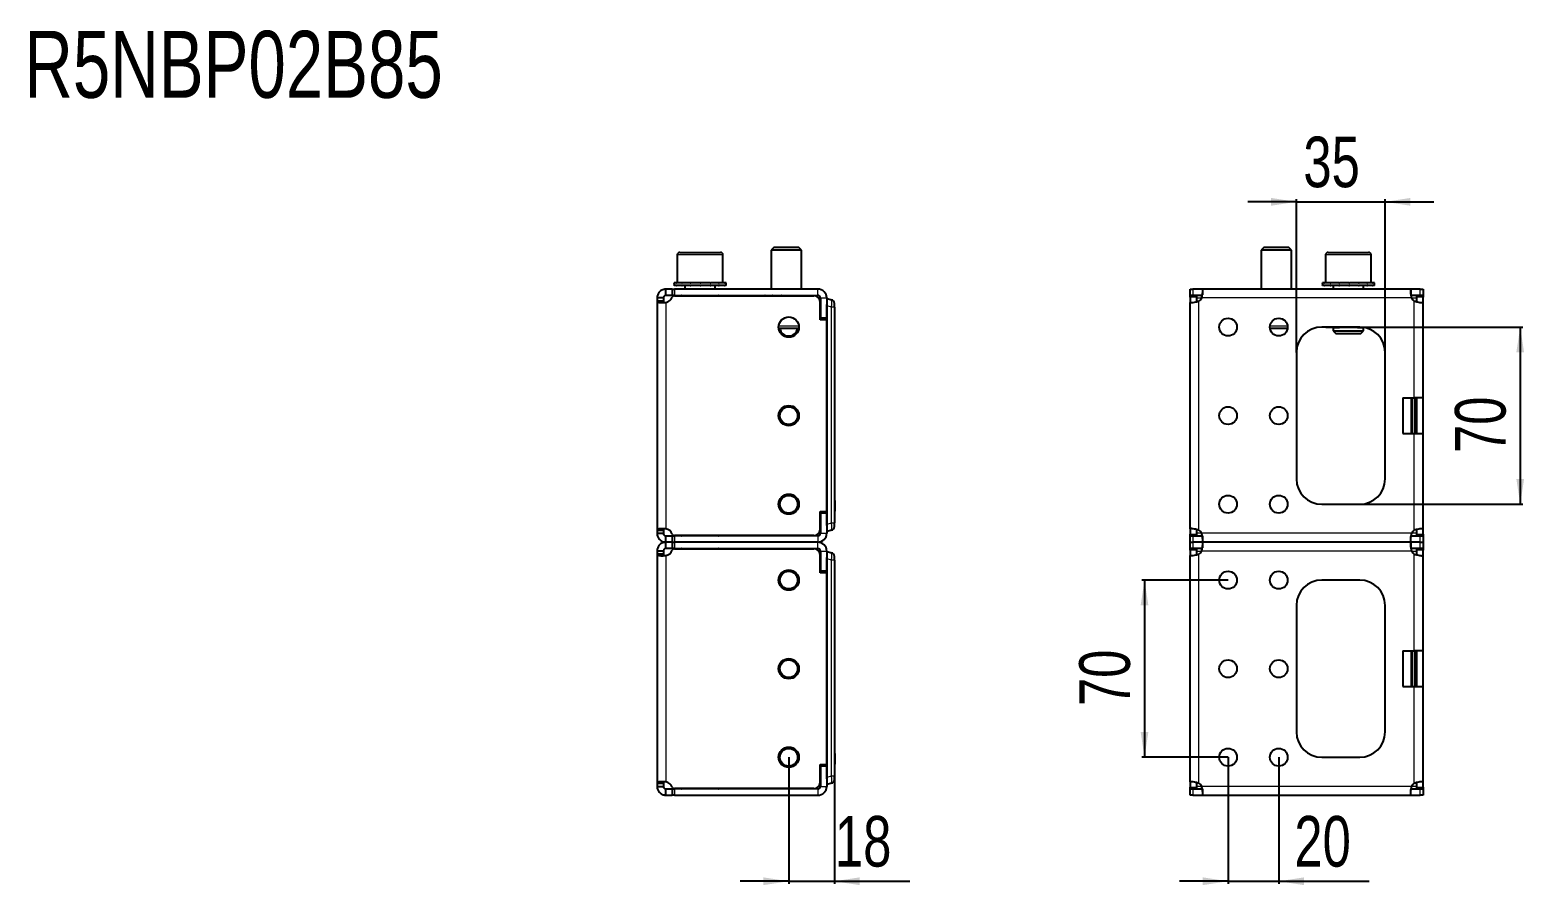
# Model space of a CAD drawing. Header units: millimetres. Extents: x 0 to 2406, y -257 to 592.
# Drawn here: x 1148 to 1738, y 254 to 592 of the extents above; entities that cross this region are included whole.
import ezdxf

# ---------------------------------------------------------------- set-up
doc = ezdxf.new("R2010")
doc.units = ezdxf.units.MM
doc.layers.add('FORMAT', color=7, linetype='Continuous')
doc.styles.add('SLDTEXTSTYLE0', font='TXT', dxfattribs={"width": 0.75})
doc.dimstyles.new('SLDDIMSTYLE0', dxfattribs={"dimtxt": 20, "dimasz": 10, "dimexe": 0, "dimexo": 0.0625, "dimgap": 5, "dimtad": 2, "dimdec": 1, "dimrnd": 1e-09, "dimzin": 12, "dimdsep": 46, "dimtxsty": 'SLDTEXTSTYLE0', "dimsah": 1, "dimcen": 0.09, "dimadec": 0, "dimazin": 3, "dimtfac": 1, "dimtofl": 0, "dimtmove": 0, "dimatfit": 3, "dimfxl": 0, "dimfrac": 2, "dimtolj": 1, "dimtzin": 12, "dimarcsym": 0})
doc.dimstyles.new('SLDDIMSTYLE1', dxfattribs={"dimtxt": 20, "dimasz": 10, "dimexe": 0, "dimexo": 0.0625, "dimgap": 5, "dimtad": 2, "dimdec": 1, "dimrnd": 1e-09, "dimzin": 12, "dimdsep": 46, "dimtxsty": 'SLDTEXTSTYLE0', "dimsah": 1, "dimcen": 0.09, "dimadec": 0, "dimazin": 3, "dimtfac": 1, "dimtmove": 0, "dimatfit": 0, "dimfxl": 0, "dimfrac": 2, "dimtolj": 1, "dimtzin": 12, "dimarcsym": 0})

# ---------------------------------------------------------------- blocks, each defined once
blk = doc.blocks.new('_D_4')
at = {"layer": 'FORMAT'}
for p, q in [((1447.29, 304.38), (1447.29, 254.38)), ((1465.29, 299.63), (1465.29, 254.38)), ((1447.29, 255.38), (1428.06, 255.38)), ((1447.29, 255.38), (1465.29, 255.38)), ((1465.29, 255.38), (1495.07, 255.38))]:
    blk.add_line(p, q, dxfattribs=at)
for points in [[(1447.29, 255.38), (1437.29, 256.92), (1437.29, 253.85)], [(1465.29, 255.38), (1475.29, 253.85), (1475.29, 256.92)]]:
    blk.add_solid(points, dxfattribs=at)
at = {"layer": 'FORMAT', "insert": (1465.52, 281.17), "char_height": 20, "attachment_point": 1, "style": 'SLDTEXTSTYLE0'}
blk.add_mtext('18', dxfattribs=at)
blk = doc.blocks.new('_D_7')
at = {"layer": 'FORMAT'}
for p, q in [((1672.79, 474.39), (1737.14, 474.39)), ((1736.14, 474.39), (1736.14, 404.39)), ((1672.79, 404.39), (1737.14, 404.39))]:
    blk.add_line(p, q, dxfattribs=at)
for points in [[(1736.14, 474.39), (1734.6, 464.39), (1737.67, 464.39)], [(1736.14, 404.39), (1737.67, 414.39), (1734.6, 414.39)]]:
    blk.add_solid(points, dxfattribs=at)
at = {"layer": 'FORMAT', "insert": (1710.35, 424.61), "char_height": 20, "attachment_point": 1, "rotation": 90, "style": 'SLDTEXTSTYLE0'}
blk.add_mtext('70', dxfattribs=at)
blk = doc.blocks.new('_D_8')
at = {"layer": 'FORMAT'}
for p, q in [((1647.78, 523.89), (1628.55, 523.89)), ((1647.78, 464.4), (1647.78, 524.89)), ((1647.78, 523.89), (1682.78, 523.89)), ((1682.78, 464.4), (1682.78, 524.89)), ((1682.78, 523.89), (1702.01, 523.89))]:
    blk.add_line(p, q, dxfattribs=at)
for points in [[(1647.78, 523.89), (1637.78, 525.43), (1637.78, 522.35)], [(1682.78, 523.89), (1692.78, 522.35), (1692.78, 525.43)]]:
    blk.add_solid(points, dxfattribs=at)
at = {"layer": 'FORMAT', "insert": (1650.5, 549.67), "char_height": 20, "attachment_point": 1, "style": 'SLDTEXTSTYLE0'}
blk.add_mtext('35', dxfattribs=at)
blk = doc.blocks.new('_D_9')
at = {"layer": 'FORMAT'}
for p, q in [((1620.78, 304.38), (1620.78, 254.38)), ((1640.78, 304.38), (1640.78, 254.38)), ((1620.78, 255.38), (1601.55, 255.38)), ((1620.78, 255.38), (1640.78, 255.38)), ((1640.78, 255.38), (1676.5, 255.38))]:
    blk.add_line(p, q, dxfattribs=at)
for points in [[(1620.78, 255.38), (1610.78, 256.92), (1610.78, 253.85)], [(1640.78, 255.38), (1650.78, 253.85), (1650.78, 256.92)]]:
    blk.add_solid(points, dxfattribs=at)
at = {"layer": 'FORMAT', "insert": (1646.94, 281.17), "char_height": 20, "attachment_point": 1, "style": 'SLDTEXTSTYLE0'}
blk.add_mtext('20', dxfattribs=at)
blk = doc.blocks.new('_D_10')
at = {"layer": 'FORMAT'}
for p, q in [((1620.77, 374.39), (1586.77, 374.39)), ((1587.77, 374.39), (1587.77, 304.39)), ((1620.77, 304.39), (1586.77, 304.39))]:
    blk.add_line(p, q, dxfattribs=at)
for points in [[(1587.77, 374.39), (1586.24, 364.39), (1589.31, 364.39)], [(1587.77, 304.39), (1589.31, 314.39), (1586.24, 314.39)]]:
    blk.add_solid(points, dxfattribs=at)
at = {"layer": 'FORMAT', "insert": (1561.99, 324.61), "char_height": 20, "attachment_point": 1, "rotation": 90, "style": 'SLDTEXTSTYLE0'}
blk.add_mtext('70', dxfattribs=at)

msp = doc.modelspace()

# ---------------------------------------------------------------- linework, layer by layer
at = {"color": 7, "linetype": 'Continuous', "lineweight": 25}
for p, q in [((1403.29, 502.89), (1403.29, 491.89)), ((1404.29, 503.89), (1420.29, 503.89)), ((1421.29, 491.89), (1421.29, 502.89)), ((1441.37, 505.89), (1440.29, 504.82)), ((1440.29, 504.82), (1440.29, 489.39)), ((1452.29, 504.82), (1440.29, 504.82)), ((1451.22, 505.89), (1441.37, 505.89)), ((1452.29, 504.82), (1451.22, 505.89)), ((1452.29, 489.39), (1452.29, 504.82)), ((1634.86, 505.89), (1633.78, 504.82)), ((1633.78, 504.82), (1633.78, 489.39)), ((1645.78, 504.82), (1633.78, 504.82)), ((1644.71, 505.89), (1634.86, 505.89)), ((1645.78, 504.82), (1644.71, 505.89)), ((1645.78, 489.39), (1645.78, 504.82)), ((1659.28, 502.89), (1659.28, 491.89)), ((1660.28, 503.89), (1668.1, 503.89)), ((1668.1, 503.89), (1676.28, 503.89)), ((1677.28, 491.89), (1677.28, 502.89)), ((1402.04, 491.89), (1402.04, 490.89)), ((1402.04, 491.89), (1402.05, 491.89)), ((1402.04, 490.89), (1402.05, 490.89)), ((1402.05, 491.89), (1402.05, 491.64)), ((1402.84, 491.89), (1402.05, 491.89)), ((1402.05, 490.89), (1402.05, 491.14)), ((1402.84, 490.89), (1402.05, 490.89)), ((1402.84, 491.89), (1402.94, 491.89)), ((1402.84, 490.89), (1402.94, 490.89)), ((1402.94, 491.89), (1402.94, 491.64)), ((1405.08, 491.89), (1402.94, 491.89)), ((1402.94, 490.89), (1402.94, 491.14)), ((1405.08, 490.89), (1402.94, 490.89)), ((1405.08, 491.89), (1405.26, 491.89)), ((1405.08, 490.89), (1405.26, 490.89)), ((1405.26, 491.89), (1405.26, 491.64)), ((1408.42, 491.89), (1405.26, 491.89)), ((1405.26, 490.89), (1405.26, 491.14)), ((1408.42, 490.89), (1405.26, 490.89)), ((1406.29, 490.89), (1406.29, 489.39)), ((1408.42, 491.89), (1408.65, 491.89)), ((1408.42, 490.89), (1408.65, 490.89)), ((1408.65, 491.89), (1408.65, 491.64)), ((1412.35, 491.89), (1408.65, 491.89)), ((1408.65, 490.89), (1408.65, 491.14)), ((1412.35, 490.89), (1408.65, 490.89)), ((1412.35, 491.89), (1412.43, 491.89)), ((1412.35, 490.89), (1412.52, 490.89)), ((1412.52, 490.89), (1412.6, 490.89)), ((1412.56, 491.89), (1412.6, 491.89)), ((1412.6, 491.89), (1412.6, 491.64)), ((1416.26, 491.89), (1412.6, 491.89)), ((1412.6, 490.89), (1412.6, 491.14)), ((1416.26, 490.89), (1412.6, 490.89)), ((1416.26, 491.89), (1416.49, 491.89)), ((1416.26, 490.89), (1416.49, 490.89)), ((1416.49, 491.89), (1416.49, 491.64)), ((1419.58, 491.89), (1416.49, 491.89)), ((1416.49, 490.89), (1416.49, 491.14)), ((1419.58, 490.89), (1416.49, 490.89)), ((1418.29, 489.39), (1418.29, 490.89)), ((1419.58, 491.89), (1419.75, 491.89)), ((1419.58, 490.89), (1419.75, 490.89)), ((1419.75, 491.89), (1419.75, 491.64)), ((1421.78, 491.89), (1419.75, 491.89)), ((1419.75, 490.89), (1419.75, 491.14)), ((1421.78, 490.89), (1419.75, 490.89)), ((1421.78, 491.89), (1421.87, 491.89)), ((1421.78, 490.89), (1421.87, 490.89)), ((1421.87, 491.89), (1421.87, 491.64)), ((1422.54, 491.89), (1421.87, 491.89)), ((1421.87, 490.89), (1421.87, 491.14)), ((1422.54, 490.89), (1421.87, 490.89)), ((1422.54, 490.89), (1422.54, 491.89)), ((1658.03, 491.89), (1658.03, 490.89)), ((1658.03, 491.89), (1658.04, 491.89)), ((1658.03, 490.89), (1658.04, 490.89)), ((1658.04, 491.89), (1658.04, 491.64)), ((1658.87, 491.89), (1658.04, 491.89)), ((1658.04, 490.89), (1658.04, 491.14)), ((1658.87, 490.89), (1658.04, 490.89)), ((1658.87, 491.89), (1658.97, 491.89)), ((1658.87, 490.89), (1658.97, 490.89)), ((1658.97, 491.89), (1658.97, 491.64)), ((1661.14, 491.89), (1658.97, 491.89)), ((1658.97, 490.89), (1658.97, 491.14)), ((1661.14, 490.89), (1658.97, 490.89)), ((1661.14, 491.89), (1661.32, 491.89)), ((1661.14, 490.89), (1661.32, 490.89)), ((1661.32, 491.89), (1661.32, 491.64)), ((1664.49, 491.89), (1661.32, 491.89)), ((1661.32, 490.89), (1661.32, 491.14)), ((1664.49, 490.89), (1661.32, 490.89)), ((1662.28, 490.89), (1662.28, 489.39)), ((1664.49, 491.89), (1664.73, 491.89)), ((1664.49, 490.89), (1664.73, 490.89)), ((1664.73, 491.89), (1664.73, 491.64)), ((1668.43, 491.89), (1664.73, 491.89)), ((1664.73, 490.89), (1664.73, 491.14)), ((1668.43, 490.89), (1664.73, 490.89)), ((1668.43, 491.89), (1668.5, 491.89)), ((1668.43, 490.89), (1668.58, 490.89)), ((1668.58, 490.89), (1668.68, 490.89)), ((1668.63, 491.89), (1668.68, 491.89)), ((1668.68, 491.89), (1668.68, 491.64)), ((1672.34, 491.89), (1668.68, 491.89)), ((1668.68, 490.89), (1668.68, 491.14)), ((1672.34, 490.89), (1668.68, 490.89)), ((1672.34, 491.89), (1672.56, 491.89)), ((1672.34, 490.89), (1672.56, 490.89)), ((1672.56, 491.89), (1672.56, 491.64)), ((1675.63, 491.89), (1672.56, 491.89)), ((1672.56, 490.89), (1672.56, 491.14)), ((1675.63, 490.89), (1672.56, 490.89)), ((1674.28, 489.39), (1674.28, 490.89)), ((1675.63, 491.89), (1675.8, 491.89)), ((1675.63, 490.89), (1675.8, 490.89)), ((1675.8, 491.89), (1675.8, 491.64)), ((1677.8, 491.89), (1675.8, 491.89)), ((1675.8, 490.89), (1675.8, 491.14)), ((1677.8, 490.89), (1675.8, 490.89)), ((1677.8, 491.89), (1677.89, 491.89)), ((1677.8, 490.89), (1677.89, 490.89)), ((1677.89, 491.89), (1677.89, 491.64)), ((1678.53, 491.89), (1677.89, 491.89)), ((1677.89, 490.89), (1677.89, 491.14)), ((1678.53, 490.89), (1677.89, 490.89)), ((1678.53, 490.89), (1678.53, 491.89)), ((1397.79, 485.89), (1395.29, 485.89)), ((1395.29, 485.89), (1395.29, 484.67)), ((1395.29, 484.67), (1395.29, 394.11)), ((1397.79, 484.67), (1395.29, 484.67)), ((1397.79, 485.89), (1397.79, 484.67)), ((1398.79, 486.89), (1398.79, 489.39)), ((1401.2, 489.39), (1398.79, 489.39)), ((1401.2, 486.89), (1398.79, 486.89)), ((1401.19, 489.39), (1401.19, 486.89)), ((1401.19, 489.39), (1402.19, 489.39)), ((1402.19, 486.89), (1401.19, 486.89)), ((1458.79, 489.39), (1402.19, 489.39)), ((1402.19, 486.89), (1458.79, 486.89)), ((1402.22, 486.79), (1457.19, 486.79)), ((1436.04, 486.89), (1436.04, 486.79)), ((1436.34, 486.89), (1436.34, 486.79)), ((1438.02, 486.89), (1438.02, 486.79)), ((1440.97, 486.89), (1440.97, 486.79)), ((1444.73, 486.89), (1444.73, 486.79)), ((1448.72, 486.89), (1448.72, 486.79)), ((1452.35, 486.89), (1452.35, 486.79)), ((1455.05, 486.89), (1455.05, 486.79)), ((1456.42, 486.89), (1456.42, 486.79)), ((1456.54, 486.79), (1456.54, 486.89)), ((1459.69, 477.29), (1459.69, 484.29)), ((1459.79, 485.89), (1459.79, 477.94)), ((1462.29, 485.89), (1462.29, 477.94)), ((1462.29, 485.64), (1462.49, 485.64)), ((1462.49, 485.64), (1464.18, 485.19)), ((1605.78, 486.89), (1605.78, 489.39)), ((1605.78, 489.39), (1606.89, 489.39)), ((1606.89, 486.89), (1605.78, 486.89)), ((1605.78, 486.89), (1605.78, 486.79)), ((1605.78, 486.79), (1608.28, 486.79)), ((1605.78, 486.18), (1605.78, 486.79)), ((1605.78, 486.18), (1605.78, 484.12)), ((1605.78, 394.67), (1605.78, 484.12)), ((1605.78, 484.12), (1606.87, 484.12)), ((1610.61, 489.39), (1606.89, 489.39)), ((1610.61, 486.89), (1606.89, 486.89)), ((1608.28, 486.79), (1608.28, 486.18)), ((1608.28, 486.18), (1608.28, 484.36)), ((1692.95, 489.39), (1610.61, 489.39)), ((1610.61, 489.39), (1610.61, 487.18)), ((1692.95, 489.39), (1692.95, 486.89)), ((1696.67, 489.39), (1692.95, 489.39)), ((1696.67, 486.89), (1692.95, 486.89)), ((1695.28, 486.79), (1697.78, 486.79)), ((1695.28, 486.18), (1695.28, 486.79)), ((1695.28, 484.34), (1695.28, 486.18)), ((1696.67, 489.39), (1697.78, 489.39)), ((1697.78, 486.89), (1696.67, 486.89)), ((1697.78, 489.39), (1697.78, 486.89)), ((1697.78, 486.79), (1697.78, 486.89)), ((1697.78, 486.79), (1697.78, 486.18)), ((1697.78, 484.12), (1697.78, 486.18)), ((1697.78, 446.39), (1697.78, 484.12)), ((1459.69, 478.87), (1459.79, 478.66)), ((1462.29, 477.94), (1459.79, 477.94)), ((1462.29, 395.92), (1462.29, 483.37)), ((1462.49, 396.54), (1462.49, 482.74)), ((1465.29, 482.29), (1465.29, 483.74)), ((1465.29, 482.29), (1465.29, 407.84)), ((1451.26, 473.89), (1443.33, 473.89)), ((1462.29, 477.29), (1459.69, 477.29)), ((1462.29, 477.29), (1462.29, 401.49)), ((1644.24, 473.89), (1637.32, 473.89)), ((1672.78, 474.39), (1657.78, 474.39)), ((1659.45, 474.29), (1659.43, 474.29)), ((1659.45, 474.29), (1659.45, 474.29)), ((1659.55, 474.29), (1659.45, 474.29)), ((1659.55, 474.39), (1659.55, 474.29)), ((1662.81, 474.29), (1659.55, 474.29)), ((1662.28, 474.29), (1662.28, 472.97)), ((1662.28, 472.97), (1663.36, 471.89)), ((1662.28, 472.97), (1668.14, 472.97)), ((1662.81, 474.29), (1664.71, 474.29)), ((1665.26, 474.29), (1664.71, 474.29)), ((1671.3, 474.29), (1665.26, 474.29)), ((1668.14, 472.97), (1674.28, 472.97)), ((1671.85, 474.29), (1671.3, 474.29)), ((1671.85, 474.29), (1673.75, 474.29)), ((1673.21, 471.89), (1674.28, 472.97)), ((1674.19, 474.29), (1673.75, 474.29)), ((1674.28, 472.97), (1674.28, 474.28)), ((1663.36, 471.89), (1668.17, 471.89)), ((1668.17, 471.89), (1673.21, 471.89)), ((1647.78, 464.39), (1647.78, 414.39)), ((1682.78, 414.39), (1682.78, 464.39)), ((1689.78, 446.39), (1694.28, 446.39)), ((1689.78, 446.39), (1689.78, 432.39)), ((1697.78, 446.39), (1694.28, 446.39)), ((1695.28, 432.39), (1695.28, 446.39)), ((1697.78, 432.39), (1697.78, 446.39)), ((1689.78, 432.39), (1694.28, 432.39)), ((1694.28, 432.39), (1697.78, 432.39)), ((1697.78, 394.67), (1697.78, 432.39)), ((1465.29, 407.84), (1465.29, 399.64)), ((1459.69, 401.49), (1462.29, 401.49)), ((1459.69, 394.49), (1459.69, 401.49)), ((1465.49, 405.9), (1465.29, 405.9)), ((1465.49, 405.86), (1465.29, 405.86)), ((1465.49, 405.84), (1465.29, 405.84)), ((1465.49, 401.64), (1465.29, 401.64)), ((1465.49, 401.59), (1465.29, 401.59)), ((1465.49, 405.4), (1465.49, 402.08)), ((1657.78, 404.39), (1672.78, 404.39)), ((1459.69, 400.41), (1459.79, 400.63)), ((1459.79, 400.84), (1459.79, 392.89)), ((1462.29, 400.84), (1459.79, 400.84)), ((1462.29, 400.84), (1462.29, 392.89)), ((1465.29, 399.64), (1465.29, 396.99)), ((1465.29, 395.54), (1465.29, 396.99)), ((1395.29, 394.11), (1397.79, 394.11)), ((1395.29, 394.11), (1395.29, 392.89)), ((1395.29, 392.89), (1397.79, 392.89)), ((1397.79, 394.11), (1397.79, 392.89)), ((1398.79, 389.39), (1398.79, 391.89)), ((1398.79, 391.89), (1401.2, 391.89)), ((1401.19, 391.89), (1401.19, 389.39)), ((1401.19, 391.89), (1402.19, 391.89)), ((1458.79, 391.89), (1402.19, 391.89)), ((1457.19, 391.99), (1402.22, 391.99)), ((1462.49, 393.64), (1462.29, 393.64)), ((1464.18, 394.09), (1462.49, 393.64)), ((1605.78, 394.67), (1605.78, 392.6)), ((1605.78, 391.99), (1605.78, 392.6)), ((1608.28, 391.99), (1605.78, 391.99)), ((1605.78, 391.99), (1605.78, 391.89)), ((1605.78, 389.39), (1605.78, 391.89)), ((1605.78, 391.89), (1606.89, 391.89)), ((1606.89, 391.89), (1610.61, 391.89)), ((1608.28, 394.44), (1608.28, 392.6)), ((1608.28, 392.6), (1608.28, 391.99)), ((1610.61, 391.89), (1610.61, 389.39)), ((1692.95, 391.89), (1696.67, 391.89)), ((1692.95, 389.39), (1692.95, 391.61)), ((1695.28, 392.6), (1695.28, 394.42)), ((1695.28, 391.99), (1695.28, 392.6)), ((1697.78, 391.99), (1695.28, 391.99)), ((1696.67, 391.89), (1697.78, 391.89)), ((1697.78, 394.67), (1696.69, 394.67)), ((1697.78, 392.6), (1697.78, 394.67)), ((1697.78, 392.6), (1697.78, 391.99)), ((1697.78, 391.89), (1697.78, 391.99)), ((1697.78, 391.89), (1697.78, 389.39)), ((1397.79, 385.89), (1395.29, 385.89)), ((1395.29, 385.89), (1395.29, 384.67)), ((1395.29, 384.67), (1395.29, 294.11)), ((1397.79, 384.67), (1395.29, 384.67)), ((1397.79, 385.89), (1397.79, 384.67)), ((1398.79, 386.89), (1398.79, 389.39)), ((1401.2, 389.39), (1398.79, 389.39)), ((1401.2, 386.89), (1398.79, 386.89)), ((1401.19, 389.39), (1401.19, 386.89)), ((1401.19, 389.39), (1402.19, 389.39)), ((1402.19, 386.89), (1401.19, 386.89)), ((1458.79, 389.39), (1402.19, 389.39)), ((1402.19, 386.89), (1458.79, 386.89)), ((1402.22, 386.79), (1457.19, 386.79)), ((1459.69, 377.29), (1459.69, 384.29)), ((1459.79, 385.89), (1459.79, 377.94)), ((1462.29, 385.89), (1462.29, 377.94)), ((1462.29, 385.64), (1462.49, 385.64)), ((1462.49, 385.64), (1464.18, 385.19)), ((1465.29, 382.29), (1465.29, 383.74)), ((1605.78, 386.89), (1605.78, 389.39)), ((1605.78, 389.39), (1606.89, 389.39)), ((1606.89, 386.89), (1605.78, 386.89)), ((1605.78, 386.89), (1605.78, 386.79)), ((1605.78, 386.79), (1608.28, 386.79)), ((1605.78, 386.18), (1605.78, 386.79)), ((1605.78, 386.18), (1605.78, 384.12)), ((1605.78, 294.67), (1605.78, 384.12)), ((1605.78, 384.12), (1606.87, 384.12)), ((1610.61, 389.39), (1606.89, 389.39)), ((1610.61, 386.89), (1606.89, 386.89)), ((1608.28, 386.79), (1608.28, 386.18)), ((1608.28, 386.18), (1608.28, 384.36)), ((1692.95, 389.39), (1610.61, 389.39)), ((1610.61, 389.39), (1610.61, 387.18)), ((1692.95, 389.39), (1692.95, 386.89)), ((1696.67, 389.39), (1692.95, 389.39)), ((1696.67, 386.89), (1692.95, 386.89)), ((1695.28, 386.79), (1697.78, 386.79)), ((1695.28, 386.18), (1695.28, 386.79)), ((1695.28, 384.34), (1695.28, 386.18)), ((1696.67, 389.39), (1697.78, 389.39)), ((1697.78, 386.89), (1696.67, 386.89)), ((1697.78, 389.39), (1697.78, 386.89)), ((1697.78, 386.79), (1697.78, 386.89)), ((1697.78, 386.79), (1697.78, 386.18)), ((1697.78, 384.12), (1697.78, 386.18)), ((1697.78, 346.39), (1697.78, 384.12)), ((1459.69, 378.87), (1459.79, 378.66)), ((1462.29, 377.94), (1459.79, 377.94)), ((1462.29, 295.92), (1462.29, 383.37)), ((1462.49, 296.54), (1462.49, 382.74)), ((1465.29, 382.29), (1465.29, 307.84)), ((1462.29, 377.29), (1459.69, 377.29)), ((1462.29, 377.29), (1462.29, 301.49)), ((1672.78, 374.39), (1657.78, 374.39)), ((1647.78, 364.39), (1647.78, 314.39)), ((1682.78, 314.39), (1682.78, 364.39)), ((1689.78, 346.39), (1694.28, 346.39)), ((1689.78, 346.39), (1689.78, 332.39)), ((1697.78, 346.39), (1694.28, 346.39)), ((1695.28, 332.39), (1695.28, 346.39)), ((1697.78, 332.39), (1697.78, 346.39)), ((1689.78, 332.39), (1694.28, 332.39)), ((1694.28, 332.39), (1697.78, 332.39)), ((1697.78, 294.67), (1697.78, 332.39)), ((1465.29, 307.84), (1465.29, 299.64)), ((1459.69, 301.49), (1462.29, 301.49)), ((1459.69, 294.49), (1459.69, 301.49)), ((1465.49, 305.9), (1465.29, 305.9)), ((1465.49, 305.86), (1465.29, 305.86)), ((1465.49, 305.84), (1465.29, 305.84)), ((1465.49, 301.64), (1465.29, 301.64)), ((1465.49, 301.59), (1465.29, 301.59)), ((1465.49, 305.4), (1465.49, 302.08)), ((1657.78, 304.39), (1672.78, 304.39)), ((1459.69, 300.41), (1459.79, 300.63)), ((1459.79, 300.84), (1459.79, 292.89)), ((1462.29, 300.84), (1459.79, 300.84)), ((1462.29, 300.84), (1462.29, 292.89)), ((1465.29, 299.64), (1465.29, 296.99)), ((1465.29, 295.54), (1465.29, 296.99)), ((1395.29, 294.11), (1397.79, 294.11)), ((1395.29, 294.11), (1395.29, 292.89)), ((1395.29, 292.89), (1397.79, 292.89)), ((1397.79, 294.11), (1397.79, 292.89)), ((1398.79, 289.39), (1398.79, 291.89)), ((1398.79, 291.89), (1401.2, 291.89)), ((1398.79, 289.39), (1401.2, 289.39)), ((1401.19, 291.89), (1401.19, 289.39)), ((1401.19, 291.89), (1402.19, 291.89)), ((1402.19, 289.39), (1401.19, 289.39)), ((1458.79, 291.89), (1402.19, 291.89)), ((1402.19, 289.39), (1458.79, 289.39)), ((1457.19, 291.99), (1402.22, 291.99)), ((1462.49, 293.64), (1462.29, 293.64)), ((1464.18, 294.09), (1462.49, 293.64)), ((1605.78, 294.67), (1605.78, 292.6)), ((1605.78, 291.99), (1605.78, 292.6)), ((1608.28, 291.99), (1605.78, 291.99)), ((1605.78, 291.99), (1605.78, 291.89)), ((1605.78, 289.39), (1605.78, 291.89)), ((1605.78, 291.89), (1606.89, 291.89)), ((1606.89, 289.39), (1605.78, 289.39)), ((1606.89, 291.89), (1610.61, 291.89)), ((1606.89, 289.39), (1610.61, 289.39)), ((1608.28, 294.44), (1608.28, 292.6)), ((1608.28, 292.6), (1608.28, 291.99)), ((1610.61, 291.89), (1610.61, 289.39)), ((1610.61, 289.39), (1692.95, 289.39)), ((1692.95, 291.89), (1696.67, 291.89)), ((1692.95, 289.39), (1692.95, 291.61)), ((1692.95, 289.39), (1696.67, 289.39)), ((1695.28, 292.6), (1695.28, 294.42)), ((1695.28, 291.99), (1695.28, 292.6)), ((1697.78, 291.99), (1695.28, 291.99)), ((1696.67, 291.89), (1697.78, 291.89)), ((1697.78, 289.39), (1696.67, 289.39)), ((1697.78, 294.67), (1696.69, 294.67)), ((1697.78, 292.6), (1697.78, 294.67)), ((1697.78, 292.6), (1697.78, 291.99)), ((1697.78, 291.89), (1697.78, 291.99)), ((1697.78, 291.89), (1697.78, 289.39))]:
    msp.add_line(p, q, dxfattribs=at)
at = {"color": 8, "linetype": 'Continuous', "lineweight": 18}
for p, q in [((1421.29, 502.89), (1403.29, 502.89)), ((1668.07, 502.89), (1659.28, 502.89)), ((1677.28, 502.89), (1668.07, 502.89)), ((1398.79, 484.12), (1398.79, 394.67)), ((1402.19, 489.39), (1402.19, 486.89)), ((1458.79, 486.89), (1458.79, 489.39)), ((1459.79, 485.89), (1462.29, 485.89)), ((1608.28, 486.18), (1605.78, 486.18)), ((1606.89, 489.39), (1606.89, 486.89)), ((1608.28, 485.89), (1610.37, 485.89)), ((1609.28, 394.11), (1609.28, 484.67)), ((1693.19, 485.89), (1610.37, 485.89)), ((1693.19, 485.89), (1695.28, 485.89)), ((1694.28, 446.39), (1694.28, 484.67)), ((1697.78, 486.18), (1695.28, 486.18)), ((1696.67, 486.89), (1696.67, 489.39)), ((1462.1, 477.29), (1462.1, 477.94)), ((1464.18, 482.29), (1462.49, 482.74)), ((1464.18, 396.99), (1464.18, 482.29)), ((1465.29, 482.29), (1464.18, 482.29)), ((1443.33, 474.89), (1451.26, 474.89)), ((1637.32, 474.89), (1644.24, 474.89)), ((1664.71, 474.39), (1664.71, 474.29)), ((1665.26, 474.39), (1665.26, 474.29)), ((1671.3, 474.39), (1671.3, 474.29)), ((1671.85, 474.39), (1671.85, 474.29)), ((1693.08, 432.39), (1693.08, 446.39)), ((1693.28, 446.39), (1693.28, 432.39)), ((1693.39, 432.39), (1693.39, 446.39)), ((1693.59, 446.39), (1693.59, 432.39)), ((1694.47, 432.39), (1694.47, 446.39)), ((1694.67, 446.39), (1694.67, 432.39)), ((1694.78, 432.39), (1694.78, 446.39)), ((1694.98, 446.39), (1694.98, 432.39)), ((1694.28, 394.11), (1694.28, 432.39)), ((1462.1, 400.84), (1462.1, 401.49)), ((1465.49, 405.4), (1465.29, 405.4)), ((1465.49, 402.08), (1465.29, 402.08)), ((1462.49, 396.54), (1464.18, 396.99)), ((1464.18, 396.99), (1465.29, 396.99)), ((1402.19, 391.89), (1402.19, 389.39)), ((1458.79, 391.89), (1458.79, 389.39)), ((1459.79, 392.89), (1462.29, 392.89)), ((1605.78, 392.6), (1608.28, 392.6)), ((1606.89, 391.89), (1606.89, 389.39)), ((1610.37, 392.89), (1608.28, 392.89)), ((1693.19, 392.89), (1610.37, 392.89)), ((1695.28, 392.89), (1693.19, 392.89)), ((1695.28, 392.6), (1697.78, 392.6)), ((1696.67, 389.39), (1696.67, 391.89)), ((1398.79, 384.12), (1398.79, 294.67)), ((1402.19, 389.39), (1402.19, 386.89)), ((1458.79, 386.89), (1458.79, 389.39)), ((1459.79, 385.89), (1462.29, 385.89)), ((1608.28, 386.18), (1605.78, 386.18)), ((1606.89, 389.39), (1606.89, 386.89)), ((1608.28, 385.89), (1610.37, 385.89)), ((1609.28, 294.11), (1609.28, 384.67)), ((1693.19, 385.89), (1610.37, 385.89)), ((1693.19, 385.89), (1695.28, 385.89)), ((1694.28, 346.39), (1694.28, 384.67)), ((1697.78, 386.18), (1695.28, 386.18)), ((1696.67, 386.89), (1696.67, 389.39)), ((1462.1, 377.29), (1462.1, 377.94)), ((1464.18, 382.29), (1462.49, 382.74)), ((1464.18, 296.99), (1464.18, 382.29)), ((1465.29, 382.29), (1464.18, 382.29)), ((1693.08, 332.39), (1693.08, 346.39)), ((1693.28, 346.39), (1693.28, 332.39)), ((1693.39, 332.39), (1693.39, 346.39)), ((1693.59, 346.39), (1693.59, 332.39)), ((1694.47, 332.39), (1694.47, 346.39)), ((1694.67, 346.39), (1694.67, 332.39)), ((1694.78, 332.39), (1694.78, 346.39)), ((1694.98, 346.39), (1694.98, 332.39)), ((1694.28, 294.11), (1694.28, 332.39)), ((1462.1, 300.84), (1462.1, 301.49)), ((1465.49, 305.4), (1465.29, 305.4)), ((1465.49, 302.08), (1465.29, 302.08)), ((1462.49, 296.54), (1464.18, 296.99)), ((1464.18, 296.99), (1465.29, 296.99)), ((1402.19, 291.89), (1402.19, 289.39)), ((1458.79, 291.89), (1458.79, 289.39)), ((1459.79, 292.89), (1462.29, 292.89)), ((1605.78, 292.6), (1608.28, 292.6)), ((1606.89, 291.89), (1606.89, 289.39)), ((1610.37, 292.89), (1608.28, 292.89)), ((1693.19, 292.89), (1610.37, 292.89)), ((1695.28, 292.89), (1693.19, 292.89)), ((1695.28, 292.6), (1697.78, 292.6)), ((1696.67, 289.39), (1696.67, 291.89))]:
    msp.add_line(p, q, dxfattribs=at)
at = {"color": 7, "linetype": 'Continuous', "lineweight": 25}
for centre, radius in [((1447.29, 474.39), 4), ((1620.78, 474.39), 3.5), ((1640.78, 474.39), 3.5), ((1447.29, 439.39), 4), ((1447.29, 439.39), 3.5), ((1620.78, 439.39), 3.5), ((1640.78, 439.39), 3.5), ((1447.29, 404.39), 4), ((1447.29, 404.39), 3.5), ((1620.78, 404.39), 3.5), ((1640.78, 404.39), 3.5), ((1447.29, 374.39), 4), ((1447.29, 374.39), 3.5), ((1620.78, 374.39), 3.5), ((1640.78, 374.39), 3.5), ((1447.29, 339.39), 4), ((1447.29, 339.39), 3.5), ((1620.78, 339.39), 3.5), ((1640.78, 339.39), 3.5), ((1447.29, 304.39), 4), ((1447.29, 304.39), 3.5), ((1620.78, 304.39), 3.5), ((1640.78, 304.39), 3.5)]:
    msp.add_circle(centre, radius, dxfattribs=at)
for centre, radius, start, end in [((1404.29, 502.89), 1, 90, 180), ((1420.29, 502.89), 1, 0, 90), ((1660.28, 502.89), 1, 90, 180), ((1676.28, 502.89), 1, 0, 90), ((1398.07, 487.54), 3.5, 281.89481, 337.11462), ((1402.22, 485.79), 1, 90, 157.11462), ((1404.94, 486.54), 0.35, 45.58469, 90), ((1419.64, 486.54), 0.35, 90, 134.41531), ((1457.19, 484.29), 2.5, 360, 90), ((1458.79, 485.89), 3.5, 360, 90), ((1458.79, 485.89), 1, 360, 90), ((1463.79, 483.74), 1.5, 0, 75), ((1607.28, 487.54), 3.5, 304.8499, 331.87293), ((1696.28, 487.54), 3.5, 208.12707, 235.1501), ((1447.29, 474.39), 3.5, 188.21321, 351.78679), ((1657.78, 464.39), 10, 90, 180), ((1672.78, 464.39), 10, 360, 90), ((1657.78, 414.39), 10, 180, 270), ((1672.78, 414.39), 10, 270, 0), ((1463.79, 395.54), 1.5, 285, 0), ((1398.07, 391.24), 3.5, 22.88538, 78.10519), ((1402.22, 392.99), 1, 202.88538, 270), ((1404.94, 392.24), 0.35, 270, 314.41531), ((1419.64, 392.24), 0.35, 225.58469, 270), ((1457.19, 394.49), 2.5, 270, 0), ((1458.79, 392.89), 3.5, 270, 0), ((1458.79, 392.89), 1, 270, 0), ((1607.28, 391.24), 3.5, 28.12707, 55.1501), ((1696.28, 391.24), 3.5, 124.8499, 151.87293), ((1398.07, 387.54), 3.5, 281.89481, 337.11462), ((1402.22, 385.79), 1, 90, 157.11462), ((1404.94, 386.54), 0.35, 45.58469, 90), ((1419.64, 386.54), 0.35, 90, 134.41531), ((1457.19, 384.29), 2.5, 360, 90), ((1458.79, 385.89), 3.5, 360, 90), ((1458.79, 385.89), 1, 360, 90), ((1463.79, 383.74), 1.5, 0, 75), ((1607.28, 387.54), 3.5, 304.8499, 331.87293), ((1696.28, 387.54), 3.5, 208.12707, 235.1501), ((1657.78, 364.39), 10, 90, 180), ((1672.78, 364.39), 10, 360, 90), ((1657.78, 314.39), 10, 180, 270), ((1672.78, 314.39), 10, 270, 0), ((1463.79, 295.54), 1.5, 285, 0), ((1398.07, 291.24), 3.5, 22.88538, 78.10519), ((1402.22, 292.99), 1, 202.88538, 270), ((1404.94, 292.24), 0.35, 270, 314.41531), ((1419.64, 292.24), 0.35, 225.58469, 270), ((1457.19, 294.49), 2.5, 270, 0), ((1458.79, 292.89), 3.5, 270, 0), ((1458.79, 292.89), 1, 270, 0), ((1607.28, 291.24), 3.5, 28.12707, 55.1501), ((1696.28, 291.24), 3.5, 124.8499, 151.87293)]:
    msp.add_arc(centre, radius, start, end, dxfattribs=at)
at = {"color": 8, "linetype": 'Continuous', "lineweight": 18}
for centre, major_axis, start_param, end_param in [((1463.79, 482.19), (0.38, 3), 4.762686, 6.266445), ((1463.79, 397.1), (-0.38, 3), 3.158333, 4.662092), ((1463.79, 382.19), (0.38, 3), 4.762686, 6.266445), ((1463.79, 297.1), (-0.38, 3), 3.158333, 4.662092)]:
    msp.add_ellipse(centre, major_axis=major_axis, ratio=0.123038, start_param=start_param, end_param=end_param, dxfattribs=at)
at = {"color": 7, "linetype": 'Continuous', "lineweight": 25}
for centre, major_axis, start_param, end_param in [((1450.9, 485.64), (11.57, -3.1), 0.067037, 0.253072), ((1450.9, 393.64), (11.57, 3.1), 6.030113, 6.216148), ((1450.9, 385.64), (11.57, -3.1), 0.067037, 0.253072), ((1450.9, 293.64), (11.57, 3.1), 6.030113, 6.216148)]:
    msp.add_ellipse(centre, major_axis=major_axis, ratio=0.250563, start_param=start_param, end_param=end_param, dxfattribs=at)
for points, knots in [([(1402.05, 491.64), (1402.05, 491.68), (1402.05, 491.75), (1402.04, 491.83), (1402.04, 491.87), (1402.04, 491.89)], [0, 0, 0, 0, 0.499981, 0.749988, 1, 1, 1, 1]), ([(1402.04, 490.89), (1402.04, 490.91), (1402.04, 490.95), (1402.05, 491.04), (1402.05, 491.1), (1402.05, 491.14)], [0, 0, 0, 0, 0.25014, 0.50028, 1, 1, 1, 1]), ([(1402.94, 491.64), (1402.93, 491.68), (1402.9, 491.75), (1402.87, 491.83), (1402.85, 491.87), (1402.84, 491.89)], [0, 0, 0, 0, 0.499981, 0.749988, 1, 1, 1, 1]), ([(1402.84, 490.89), (1402.85, 490.91), (1402.87, 490.95), (1402.9, 491.04), (1402.93, 491.1), (1402.94, 491.14)], [0, 0, 0, 0, 0.25014, 0.50028, 1, 1, 1, 1]), ([(1405.26, 491.64), (1405.23, 491.68), (1405.19, 491.75), (1405.13, 491.83), (1405.1, 491.87), (1405.08, 491.89)], [0, 0, 0, 0, 0.499981, 0.749988, 1, 1, 1, 1]), ([(1405.08, 490.89), (1405.1, 490.91), (1405.13, 490.95), (1405.19, 491.04), (1405.23, 491.1), (1405.26, 491.14)], [0, 0, 0, 0, 0.25014, 0.50028, 1, 1, 1, 1]), ([(1408.65, 491.64), (1408.61, 491.68), (1408.55, 491.75), (1408.48, 491.83), (1408.44, 491.87), (1408.42, 491.89)], [0, 0, 0, 0, 0.499981, 0.749988, 1, 1, 1, 1]), ([(1408.42, 490.89), (1408.44, 490.91), (1408.48, 490.95), (1408.55, 491.04), (1408.61, 491.1), (1408.65, 491.14)], [0, 0, 0, 0, 0.25014, 0.50028, 1, 1, 1, 1]), ([(1412.6, 491.64), (1412.55, 491.68), (1412.49, 491.75), (1412.41, 491.83), (1412.37, 491.87), (1412.35, 491.89)], [0, 0, 0, 0, 0.499981, 0.749988, 1, 1, 1, 1]), ([(1412.35, 490.89), (1412.37, 490.91), (1412.41, 490.95), (1412.49, 491.04), (1412.55, 491.1), (1412.6, 491.14)], [0, 0, 0, 0, 0.25014, 0.50028, 1, 1, 1, 1]), ([(1412.6, 491.64), (1412.58, 491.71), (1412.56, 491.84), (1412.53, 491.88), (1412.52, 491.89)], [0, 0, 0, 0, 0.561794, 1, 1, 1, 1]), ([(1412.6, 491.14), (1412.58, 491.07), (1412.56, 490.94), (1412.53, 490.91), (1412.52, 490.89)], [0, 0, 0, 0, 0.561794, 1, 1, 1, 1]), ([(1416.49, 491.64), (1416.46, 491.68), (1416.4, 491.75), (1416.32, 491.83), (1416.28, 491.87), (1416.26, 491.89)], [0, 0, 0, 0, 0.499981, 0.749988, 1, 1, 1, 1]), ([(1416.26, 490.89), (1416.28, 490.91), (1416.32, 490.95), (1416.4, 491.04), (1416.46, 491.1), (1416.49, 491.14)], [0, 0, 0, 0, 0.25014, 0.50028, 1, 1, 1, 1]), ([(1419.75, 491.64), (1419.72, 491.68), (1419.68, 491.75), (1419.62, 491.83), (1419.59, 491.87), (1419.58, 491.89)], [0, 0, 0, 0, 0.499981, 0.749988, 1, 1, 1, 1]), ([(1419.58, 490.89), (1419.59, 490.91), (1419.62, 490.95), (1419.68, 491.04), (1419.72, 491.1), (1419.75, 491.14)], [0, 0, 0, 0, 0.25014, 0.50028, 1, 1, 1, 1]), ([(1421.87, 491.64), (1421.86, 491.68), (1421.84, 491.75), (1421.81, 491.83), (1421.79, 491.87), (1421.78, 491.89)], [0, 0, 0, 0, 0.499981, 0.749988, 1, 1, 1, 1]), ([(1421.78, 490.89), (1421.79, 490.91), (1421.81, 490.95), (1421.84, 491.04), (1421.86, 491.1), (1421.87, 491.14)], [0, 0, 0, 0, 0.25014, 0.50028, 1, 1, 1, 1]), ([(1658.04, 491.64), (1658.04, 491.68), (1658.03, 491.75), (1658.03, 491.83), (1658.03, 491.87), (1658.03, 491.89)], [0, 0, 0, 0, 0.4999808, 0.7499881, 1, 1, 1, 1]), ([(1658.03, 490.89), (1658.03, 490.91), (1658.03, 490.95), (1658.03, 491.04), (1658.04, 491.1), (1658.04, 491.14)], [0, 0, 0, 0, 0.25014, 0.50028, 1, 1, 1, 1]), ([(1658.97, 491.64), (1658.95, 491.68), (1658.93, 491.75), (1658.89, 491.83), (1658.88, 491.87), (1658.87, 491.89)], [0, 0, 0, 0, 0.499981, 0.749988, 1, 1, 1, 1]), ([(1658.87, 490.89), (1658.88, 490.91), (1658.89, 490.95), (1658.93, 491.04), (1658.95, 491.1), (1658.97, 491.14)], [0, 0, 0, 0, 0.25014, 0.50028, 1, 1, 1, 1]), ([(1661.32, 491.64), (1661.29, 491.68), (1661.24, 491.75), (1661.18, 491.83), (1661.15, 491.87), (1661.14, 491.89)], [0, 0, 0, 0, 0.499981, 0.749988, 1, 1, 1, 1]), ([(1661.14, 490.89), (1661.15, 490.91), (1661.18, 490.95), (1661.24, 491.04), (1661.29, 491.1), (1661.32, 491.14)], [0, 0, 0, 0, 0.25014, 0.50028, 1, 1, 1, 1]), ([(1664.73, 491.64), (1664.69, 491.68), (1664.63, 491.75), (1664.55, 491.83), (1664.51, 491.87), (1664.49, 491.89)], [0, 0, 0, 0, 0.499981, 0.749988, 1, 1, 1, 1]), ([(1664.49, 490.89), (1664.51, 490.91), (1664.55, 490.95), (1664.63, 491.04), (1664.69, 491.1), (1664.73, 491.14)], [0, 0, 0, 0, 0.25014, 0.50028, 1, 1, 1, 1]), ([(1668.68, 491.64), (1668.63, 491.68), (1668.57, 491.75), (1668.49, 491.83), (1668.45, 491.87), (1668.43, 491.89)], [0, 0, 0, 0, 0.499981, 0.749988, 1, 1, 1, 1]), ([(1668.43, 490.89), (1668.45, 490.91), (1668.49, 490.95), (1668.57, 491.04), (1668.63, 491.1), (1668.68, 491.14)], [0, 0, 0, 0, 0.25014, 0.50028, 1, 1, 1, 1]), ([(1668.68, 491.64), (1668.66, 491.71), (1668.63, 491.84), (1668.59, 491.88), (1668.58, 491.89)], [0, 0, 0, 0, 0.561794, 1, 1, 1, 1]), ([(1668.68, 491.14), (1668.66, 491.07), (1668.63, 490.94), (1668.59, 490.91), (1668.58, 490.89)], [0, 0, 0, 0, 0.561794, 1, 1, 1, 1]), ([(1672.56, 491.64), (1672.53, 491.68), (1672.47, 491.75), (1672.39, 491.83), (1672.36, 491.87), (1672.34, 491.89)], [0, 0, 0, 0, 0.4999808, 0.7499881, 1, 1, 1, 1]), ([(1672.34, 490.89), (1672.36, 490.91), (1672.39, 490.95), (1672.47, 491.04), (1672.53, 491.1), (1672.56, 491.14)], [0, 0, 0, 0, 0.25014, 0.50028, 1, 1, 1, 1]), ([(1675.8, 491.64), (1675.77, 491.68), (1675.73, 491.75), (1675.67, 491.83), (1675.64, 491.87), (1675.63, 491.89)], [0, 0, 0, 0, 0.499981, 0.749988, 1, 1, 1, 1]), ([(1675.63, 490.89), (1675.64, 490.91), (1675.67, 490.95), (1675.73, 491.04), (1675.77, 491.1), (1675.8, 491.14)], [0, 0, 0, 0, 0.25014, 0.50028, 1, 1, 1, 1]), ([(1677.89, 491.64), (1677.88, 491.68), (1677.86, 491.75), (1677.83, 491.83), (1677.81, 491.87), (1677.8, 491.89)], [0, 0, 0, 0, 0.499981, 0.749988, 1, 1, 1, 1]), ([(1677.8, 490.89), (1677.81, 490.91), (1677.83, 490.95), (1677.86, 491.04), (1677.88, 491.1), (1677.89, 491.14)], [0, 0, 0, 0, 0.25014, 0.50028, 1, 1, 1, 1]), ([(1398.79, 489.39), (1398.5, 489.37), (1397.95, 489.33), (1397.05, 488.98), (1396.16, 488.31), (1395.44, 487.2), (1395.34, 486.34), (1395.29, 485.89)], [0, 0, 0, 0, 0.16069, 0.301312, 0.521951, 0.753573, 1, 1, 1, 1]), ([(1395.29, 484.67), (1395.34, 484.54), (1395.43, 484.33), (1396, 484.13), (1396.6, 484.06), (1397.23, 484.04), (1397.98, 484.06), (1398.52, 484.1), (1398.79, 484.12)], [0, 0, 0, 0, 0.254149, 0.448213, 0.574908, 0.708872, 0.850468, 1, 1, 1, 1]), ([(1398.79, 486.89), (1398.71, 486.89), (1398.55, 486.87), (1398.35, 486.79), (1398.18, 486.69), (1398.05, 486.57), (1397.94, 486.43), (1397.82, 486.19), (1397.81, 486.01), (1397.79, 485.89)], [0, 0, 0, 0, 0.1567865, 0.2908092, 0.4035006, 0.4972984, 0.6071328, 0.7261813, 1, 1, 1, 1]), ([(1397.79, 484.67), (1397.81, 484.55), (1397.83, 484.35), (1397.98, 484.14), (1398.11, 484.09), (1398.16, 484.08)], [0, 0, 0, 0, 0.488232, 0.819706, 1, 1, 1, 1]), ([(1436.3, 486.79), (1436.3, 486.8), (1436.29, 486.84), (1436.28, 486.87), (1436.28, 486.89)], [0, 0, 0, 0, 0.374848, 1, 1, 1, 1]), ([(1437.94, 486.79), (1437.93, 486.8), (1437.91, 486.84), (1437.89, 486.87), (1437.88, 486.89)], [0, 0, 0, 0, 0.374848, 1, 1, 1, 1]), ([(1440.84, 486.79), (1440.83, 486.8), (1440.8, 486.84), (1440.78, 486.87), (1440.76, 486.89)], [0, 0, 0, 0, 0.374848, 1, 1, 1, 1]), ([(1444.58, 486.79), (1444.57, 486.8), (1444.53, 486.84), (1444.5, 486.87), (1444.48, 486.89)], [0, 0, 0, 0, 0.374848, 1, 1, 1, 1]), ([(1448.58, 486.79), (1448.56, 486.8), (1448.53, 486.84), (1448.5, 486.87), (1448.48, 486.89)], [0, 0, 0, 0, 0.374848, 1, 1, 1, 1]), ([(1452.23, 486.79), (1452.22, 486.8), (1452.19, 486.84), (1452.16, 486.87), (1452.15, 486.89)], [0, 0, 0, 0, 0.374848, 1, 1, 1, 1]), ([(1454.97, 486.79), (1454.97, 486.8), (1454.95, 486.84), (1454.93, 486.87), (1454.92, 486.89)], [0, 0, 0, 0, 0.374848, 1, 1, 1, 1]), ([(1456.4, 486.79), (1456.4, 486.8), (1456.39, 486.84), (1456.39, 486.87), (1456.38, 486.89)], [0, 0, 0, 0, 0.374848, 1, 1, 1, 1]), ([(1605.78, 484.12), (1605.8, 484.1), (1605.85, 484.07), (1606.25, 484.06), (1606.96, 484.1), (1608.06, 484.31), (1608.87, 484.55), (1609.28, 484.67)], [0, 0, 0, 0, 0.17084, 0.319217, 0.548103, 0.767822, 1, 1, 1, 1]), ([(1610.37, 485.89), (1610.42, 486.15), (1610.52, 486.64), (1610.67, 487.46), (1610.77, 488.17), (1610.78, 488.74), (1610.76, 489.1), (1610.71, 489.34), (1610.64, 489.37), (1610.61, 489.39)], [0, 0, 0, 0, 0.144067, 0.271276, 0.474907, 0.597997, 0.726338, 0.860245, 1, 1, 1, 1]), ([(1692.95, 489.39), (1692.92, 489.37), (1692.86, 489.33), (1692.79, 488.98), (1692.77, 488.31), (1692.91, 487.2), (1693.1, 486.34), (1693.19, 485.89)], [0, 0, 0, 0, 0.16069, 0.301312, 0.521951, 0.753573, 1, 1, 1, 1]), ([(1694.28, 484.67), (1694.74, 484.54), (1695.54, 484.33), (1696.45, 484.13), (1697.04, 484.06), (1697.44, 484.04), (1697.72, 484.06), (1697.76, 484.1), (1697.78, 484.12)], [0, 0, 0, 0, 0.254149, 0.448213, 0.574908, 0.708872, 0.850468, 1, 1, 1, 1]), ([(1659.43, 474.29), (1659.39, 474.3), (1659.31, 474.3), (1659.17, 474.33), (1659.09, 474.38), (1659.07, 474.39)], [0, 0, 0, 0, 0.418107, 0.837733, 1, 1, 1, 1]), ([(1662.81, 474.29), (1662.74, 474.29), (1662.62, 474.3), (1662.56, 474.36), (1662.53, 474.39)], [0, 0, 0, 0, 0.594904, 1, 1, 1, 1]), ([(1465.49, 405.84), (1465.49, 405.83), (1465.49, 405.82), (1465.49, 405.7), (1465.49, 405.56), (1465.49, 405.45), (1465.49, 405.4)], [0, 0, 0, 0, 0.281303, 0.555629, 0.773878, 1, 1, 1, 1]), ([(1465.49, 402.08), (1465.49, 402.01), (1465.49, 401.89), (1465.49, 401.74), (1465.49, 401.65), (1465.49, 401.64), (1465.49, 401.64)], [0, 0, 0, 0, 0.285197, 0.5604282, 0.7770436, 1, 1, 1, 1]), ([(1398.79, 394.67), (1398.48, 394.68), (1397.89, 394.71), (1396.94, 394.72), (1396.08, 394.68), (1395.42, 394.47), (1395.34, 394.23), (1395.29, 394.11)], [0, 0, 0, 0, 0.17084, 0.319217, 0.548103, 0.767822, 1, 1, 1, 1]), ([(1395.29, 392.89), (1395.31, 392.63), (1395.34, 392.14), (1395.63, 391.32), (1396.09, 390.61), (1396.72, 390.05), (1397.33, 389.69), (1398.04, 389.44), (1398.54, 389.41), (1398.79, 389.39)], [0, 0, 0, 0, 0.144067, 0.271276, 0.474907, 0.597997, 0.726338, 0.860245, 1, 1, 1, 1]), ([(1398.13, 394.69), (1398.1, 394.68), (1398.01, 394.66), (1397.92, 394.57), (1397.82, 394.4), (1397.8, 394.23), (1397.79, 394.11)], [0, 0, 0, 0, 0.142939, 0.326402, 0.528705, 1, 1, 1, 1]), ([(1397.79, 392.89), (1397.81, 392.75), (1397.83, 392.56), (1397.95, 392.34), (1398.06, 392.2), (1398.2, 392.08), (1398.38, 391.97), (1398.58, 391.9), (1398.72, 391.9), (1398.79, 391.89)], [0, 0, 0, 0, 0.2941026, 0.4063735, 0.4970139, 0.6118531, 0.7316911, 0.860101, 1, 1, 1, 1]), ([(1609.28, 394.11), (1608.82, 394.24), (1608.02, 394.46), (1607.11, 394.65), (1606.52, 394.72), (1606.12, 394.74), (1605.84, 394.73), (1605.8, 394.69), (1605.78, 394.67)], [0, 0, 0, 0, 0.254149, 0.448213, 0.574908, 0.708872, 0.850468, 1, 1, 1, 1]), ([(1610.61, 389.39), (1610.64, 389.41), (1610.7, 389.45), (1610.77, 389.81), (1610.79, 390.47), (1610.65, 391.58), (1610.46, 392.45), (1610.37, 392.89)], [0, 0, 0, 0, 0.16069, 0.301312, 0.521951, 0.753573, 1, 1, 1, 1]), ([(1693.19, 392.89), (1693.14, 392.63), (1693.04, 392.14), (1692.89, 391.32), (1692.79, 390.61), (1692.78, 390.05), (1692.8, 389.69), (1692.85, 389.44), (1692.92, 389.41), (1692.95, 389.39)], [0, 0, 0, 0, 0.144067, 0.271276, 0.474907, 0.597997, 0.726338, 0.860245, 1, 1, 1, 1]), ([(1697.78, 394.67), (1697.76, 394.68), (1697.71, 394.71), (1697.31, 394.72), (1696.6, 394.68), (1695.5, 394.47), (1694.69, 394.23), (1694.28, 394.11)], [0, 0, 0, 0, 0.17084, 0.319217, 0.548103, 0.767822, 1, 1, 1, 1]), ([(1398.79, 389.39), (1398.5, 389.37), (1397.95, 389.33), (1397.05, 388.98), (1396.16, 388.31), (1395.44, 387.2), (1395.34, 386.34), (1395.29, 385.89)], [0, 0, 0, 0, 0.16069, 0.301312, 0.521951, 0.753573, 1, 1, 1, 1]), ([(1395.29, 384.67), (1395.34, 384.54), (1395.43, 384.33), (1396, 384.13), (1396.6, 384.06), (1397.23, 384.04), (1397.98, 384.06), (1398.52, 384.1), (1398.79, 384.12)], [0, 0, 0, 0, 0.2541487, 0.4482127, 0.5749082, 0.7088724, 0.8504677, 1, 1, 1, 1]), ([(1398.79, 386.89), (1398.71, 386.89), (1398.55, 386.87), (1398.35, 386.79), (1398.18, 386.69), (1398.05, 386.57), (1397.94, 386.43), (1397.82, 386.19), (1397.81, 386.01), (1397.79, 385.89)], [0, 0, 0, 0, 0.156786, 0.290809, 0.403501, 0.497298, 0.607133, 0.726181, 1, 1, 1, 1]), ([(1397.79, 384.67), (1397.81, 384.55), (1397.83, 384.35), (1397.98, 384.14), (1398.11, 384.09), (1398.16, 384.08)], [0, 0, 0, 0, 0.488232, 0.819706, 1, 1, 1, 1]), ([(1605.78, 384.12), (1605.8, 384.1), (1605.85, 384.07), (1606.25, 384.06), (1606.96, 384.1), (1608.06, 384.31), (1608.87, 384.55), (1609.28, 384.67)], [0, 0, 0, 0, 0.17084, 0.319217, 0.548103, 0.767822, 1, 1, 1, 1]), ([(1610.37, 385.89), (1610.42, 386.15), (1610.52, 386.64), (1610.67, 387.46), (1610.77, 388.17), (1610.78, 388.74), (1610.76, 389.1), (1610.71, 389.34), (1610.64, 389.37), (1610.61, 389.39)], [0, 0, 0, 0, 0.144067, 0.271276, 0.474907, 0.597997, 0.726338, 0.860245, 1, 1, 1, 1]), ([(1692.95, 389.39), (1692.92, 389.37), (1692.86, 389.33), (1692.79, 388.98), (1692.77, 388.31), (1692.91, 387.2), (1693.1, 386.34), (1693.19, 385.89)], [0, 0, 0, 0, 0.16069, 0.301312, 0.521951, 0.753573, 1, 1, 1, 1]), ([(1694.28, 384.67), (1694.74, 384.54), (1695.54, 384.33), (1696.45, 384.13), (1697.04, 384.06), (1697.44, 384.04), (1697.72, 384.06), (1697.76, 384.1), (1697.78, 384.12)], [0, 0, 0, 0, 0.254149, 0.448213, 0.574908, 0.708872, 0.850468, 1, 1, 1, 1]), ([(1465.49, 305.84), (1465.49, 305.83), (1465.49, 305.82), (1465.49, 305.7), (1465.49, 305.56), (1465.49, 305.45), (1465.49, 305.4)], [0, 0, 0, 0, 0.281303, 0.555629, 0.773878, 1, 1, 1, 1]), ([(1465.49, 302.08), (1465.49, 302.01), (1465.49, 301.89), (1465.49, 301.74), (1465.49, 301.65), (1465.49, 301.64), (1465.49, 301.64)], [0, 0, 0, 0, 0.285197, 0.560428, 0.777044, 1, 1, 1, 1]), ([(1398.79, 294.67), (1398.48, 294.68), (1397.89, 294.71), (1396.94, 294.72), (1396.08, 294.68), (1395.42, 294.47), (1395.34, 294.23), (1395.29, 294.11)], [0, 0, 0, 0, 0.17084, 0.319217, 0.548103, 0.767822, 1, 1, 1, 1]), ([(1395.29, 292.89), (1395.31, 292.63), (1395.34, 292.14), (1395.63, 291.32), (1396.09, 290.61), (1396.72, 290.05), (1397.33, 289.69), (1398.04, 289.44), (1398.54, 289.41), (1398.79, 289.39)], [0, 0, 0, 0, 0.144067, 0.271276, 0.474907, 0.597997, 0.726338, 0.860245, 1, 1, 1, 1]), ([(1398.13, 294.69), (1398.1, 294.68), (1398.01, 294.66), (1397.92, 294.57), (1397.82, 294.4), (1397.8, 294.23), (1397.79, 294.11)], [0, 0, 0, 0, 0.142939, 0.326402, 0.528705, 1, 1, 1, 1]), ([(1397.79, 292.89), (1397.81, 292.75), (1397.83, 292.56), (1397.95, 292.34), (1398.06, 292.2), (1398.2, 292.08), (1398.38, 291.97), (1398.58, 291.9), (1398.72, 291.9), (1398.79, 291.89)], [0, 0, 0, 0, 0.294103, 0.406373, 0.497014, 0.611853, 0.731691, 0.860101, 1, 1, 1, 1]), ([(1609.28, 294.11), (1608.82, 294.24), (1608.02, 294.46), (1607.11, 294.65), (1606.52, 294.72), (1606.12, 294.74), (1605.84, 294.73), (1605.8, 294.69), (1605.78, 294.67)], [0, 0, 0, 0, 0.254149, 0.448213, 0.574908, 0.708872, 0.850468, 1, 1, 1, 1]), ([(1610.61, 289.39), (1610.64, 289.41), (1610.7, 289.45), (1610.77, 289.81), (1610.79, 290.47), (1610.65, 291.58), (1610.46, 292.45), (1610.37, 292.89)], [0, 0, 0, 0, 0.16069, 0.301312, 0.521951, 0.753573, 1, 1, 1, 1]), ([(1693.19, 292.89), (1693.14, 292.63), (1693.04, 292.14), (1692.89, 291.32), (1692.79, 290.61), (1692.78, 290.05), (1692.8, 289.69), (1692.85, 289.44), (1692.92, 289.41), (1692.95, 289.39)], [0, 0, 0, 0, 0.144067, 0.271276, 0.474907, 0.597997, 0.726338, 0.860245, 1, 1, 1, 1]), ([(1697.78, 294.67), (1697.76, 294.68), (1697.71, 294.71), (1697.31, 294.72), (1696.6, 294.68), (1695.5, 294.47), (1694.69, 294.23), (1694.28, 294.11)], [0, 0, 0, 0, 0.17084, 0.319217, 0.548103, 0.767822, 1, 1, 1, 1])]:
    msp.add_open_spline(points, degree=3, knots=knots, dxfattribs=at)

# ---------------------------------------------------------------- texts
at = {"layer": 'FORMAT', "insert": (1145.45, 591.46), "char_height": 26.458, "attachment_point": 1, "style": 'SLDTEXTSTYLE0'}
msp.add_mtext('R5NBP02B85', dxfattribs=at)

# ---------------------------------------------------------------- dimensions: what is measured, and where the dimension line sits
at = {"layer": 'FORMAT'}
for base, p1, p2, picture, middle in [((1682.78, 523.89), (1647.78, 464.39), (1682.78, 464.39), '_D_8', (1665.28, 523.89)), ((1465.29, 255.38), (1447.29, 304.39), (1465.29, 299.64), '_D_4', (1480.29, 255.38))]:
    dim = msp.add_linear_dim(base=base, p1=p1, p2=p2, dimstyle='SLDDIMSTYLE1', dxfattribs=at)
    dim.commit()
    dim.dimension.update_dxf_attribs({"geometry": picture, "text_midpoint": middle, "dimtype": 160})
for base, p1, p2, angle, dimstyle, picture, middle in [((1736.14, 404.39), (1672.78, 474.39), (1672.78, 404.39), 90, 'SLDDIMSTYLE0', '_D_7', (1736.14, 439.39)), ((1587.77, 304.39), (1620.78, 374.39), (1620.78, 304.39), 90, 'SLDDIMSTYLE0', '_D_10', (1587.77, 339.39)), ((1640.78, 255.38), (1620.78, 304.39), (1640.78, 304.39), 0, 'SLDDIMSTYLE1', '_D_9', (1661.72, 255.38))]:
    dim = msp.add_linear_dim(base=base, p1=p1, p2=p2, angle=angle, dimstyle=dimstyle, dxfattribs=at)
    dim.commit()
    dim.dimension.update_dxf_attribs({"geometry": picture, "text_midpoint": middle, "dimtype": 160})

doc.saveas('drawing.dxf')
